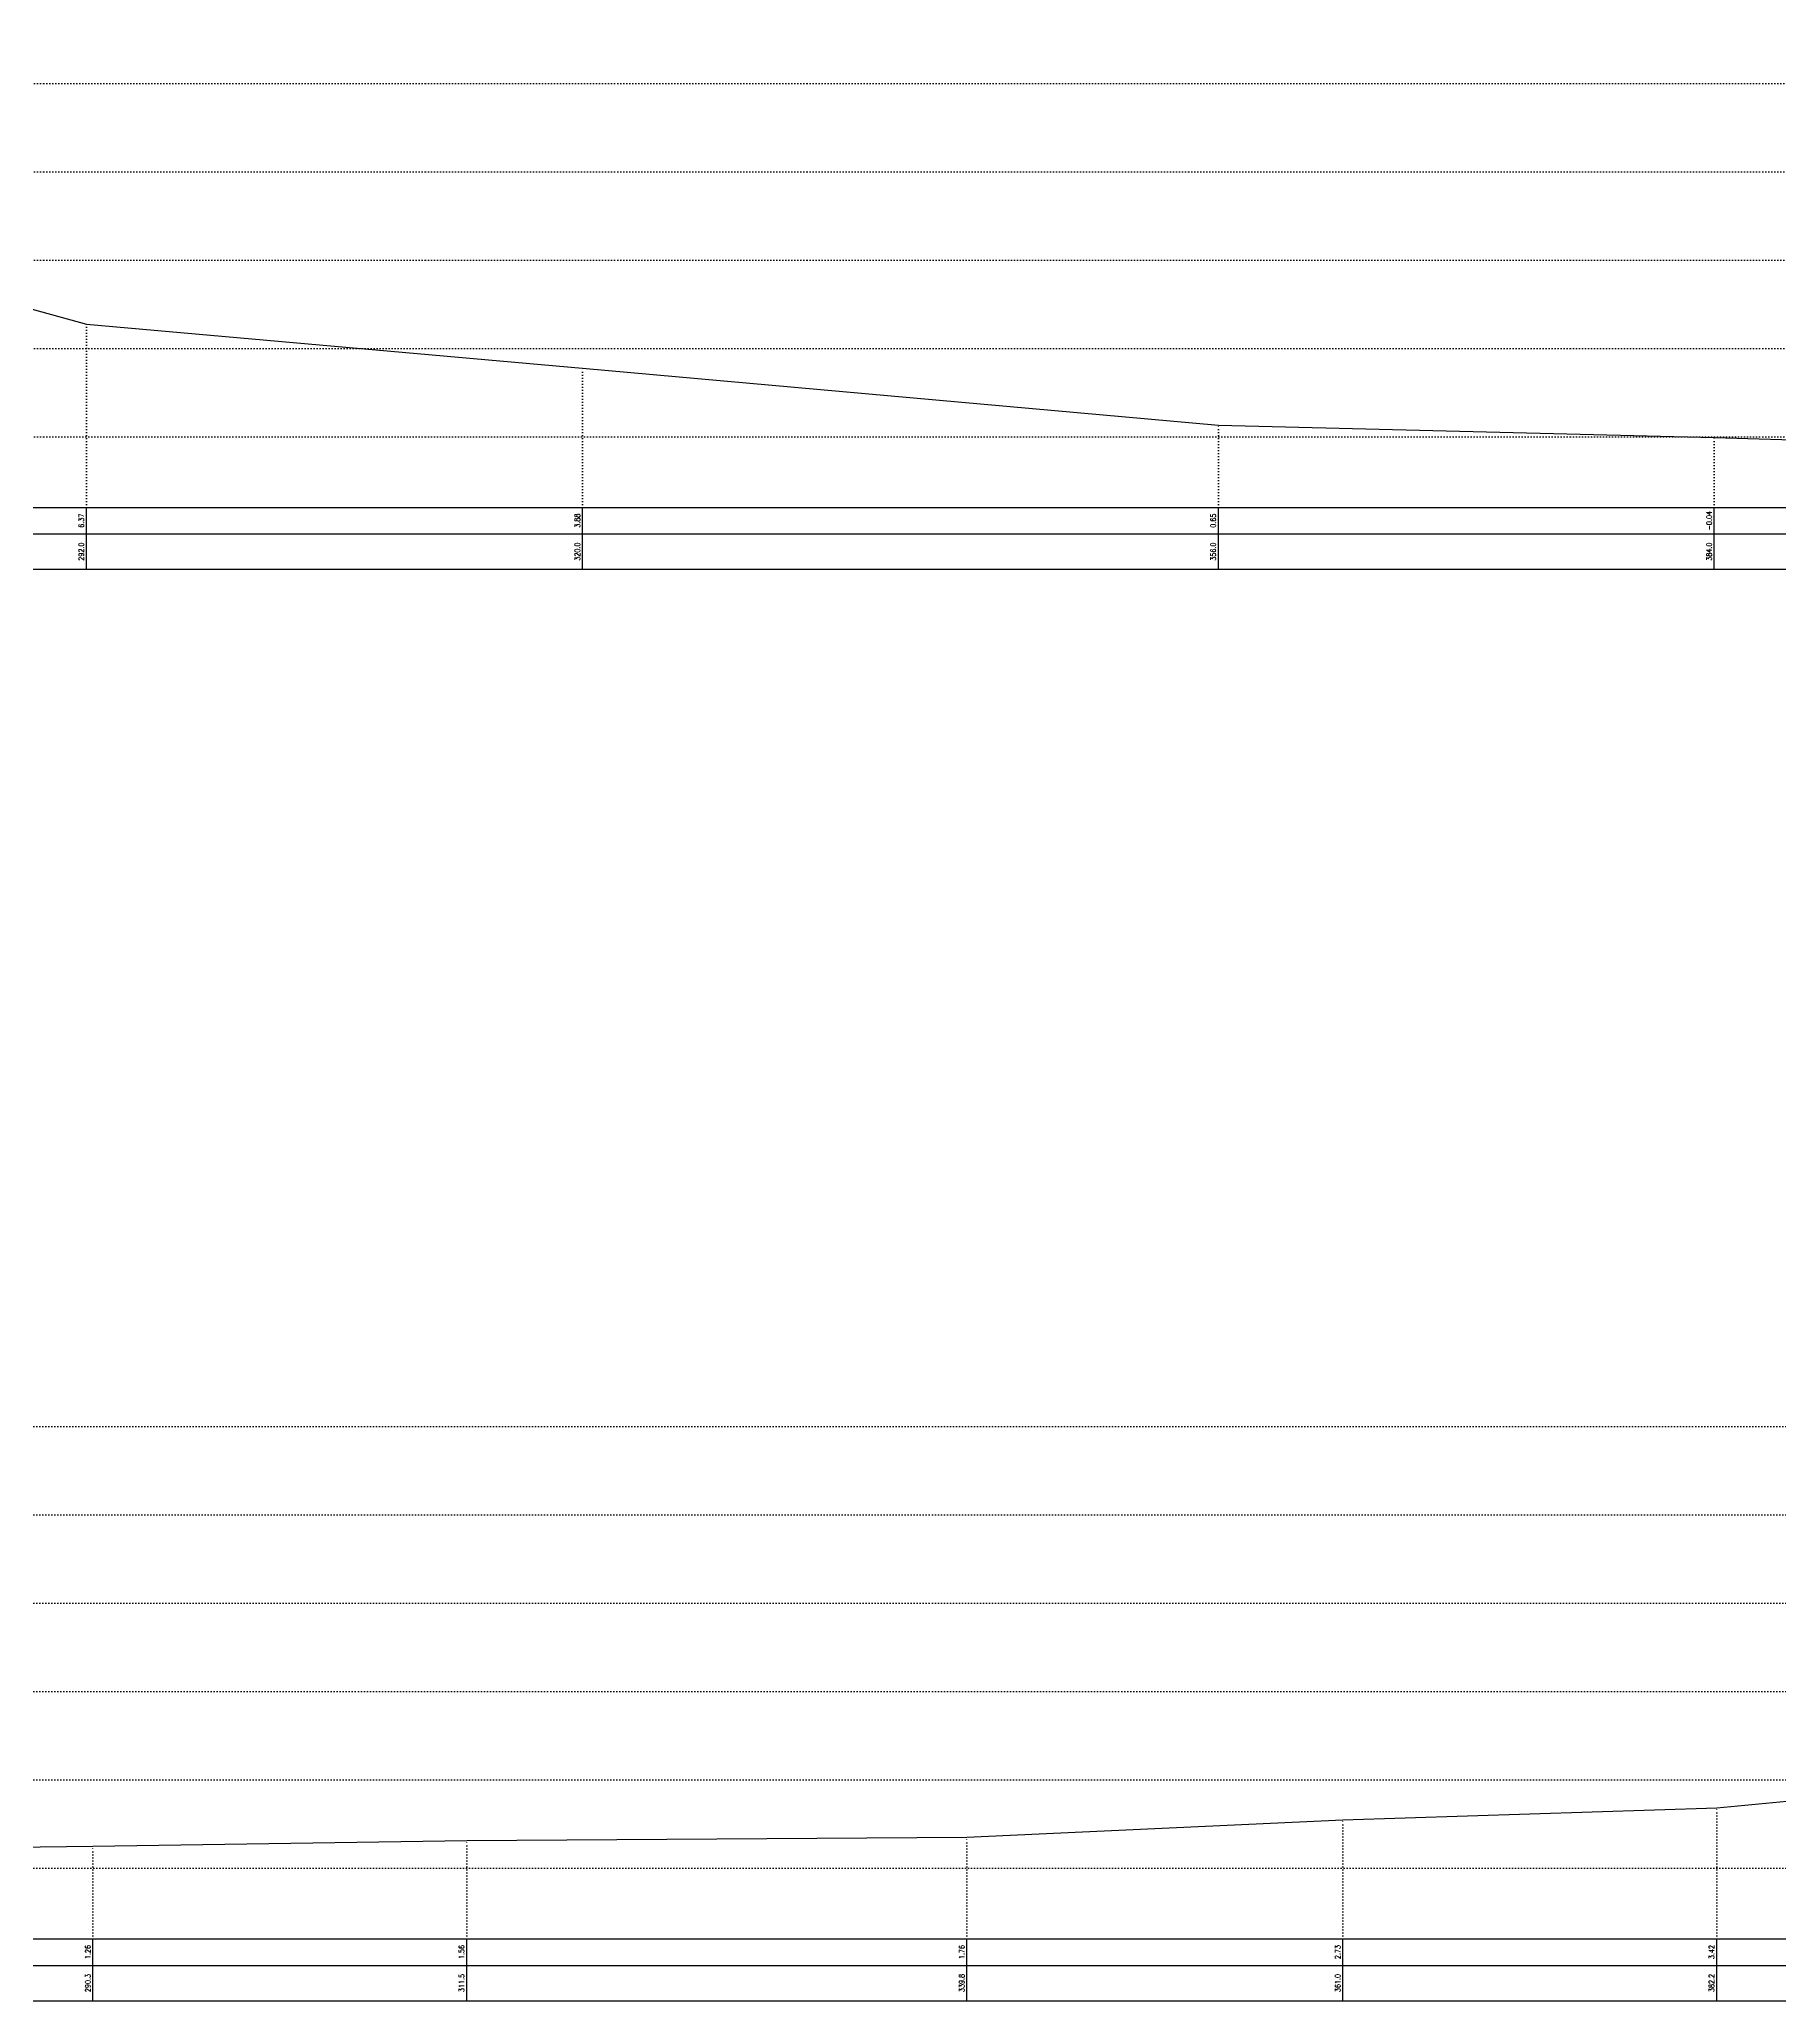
# Model space of a CAD drawing. Extents: x 391415 to 399140, y 3188456 to 3193760.
# Drawn here: x 394353 to 395337, y 3188456 to 3189566 of the extents above; entities that cross this region are included whole.
import ezdxf
from ezdxf.enums import TextEntityAlignment as Align

# ---------------------------------------------------------------- set-up
doc = ezdxf.new("R2010")
doc.units = 0
doc.linetypes.add('X4', pattern=[1.6, 0, -1.6])
for name, color, linetype in [('DMX', 1, 'CONTINUOUS'), ('zdm1', 2, 'CONTINUOUS'), ('ZDMT5', 3, 'CONTINUOUS')]:
    doc.layers.add(name, color=color, linetype=linetype)
doc.styles.add('HZ', font='rs.shx', dxfattribs={"width": 0.8, "bigfont": 'hztxt.shx'})

msp = doc.modelspace()

# ---------------------------------------------------------------- linework, layer by layer
at = {"layer": 'DMX', "linetype": 'Continuous', "flags": 128}
for points in [[(391460, 3189566.5), (391534.8, 3189548.5), (392397.7, 3189547.5), (392746.6, 3189527), (393412, 3189564.9), (393611.3, 3189561.5), (393885.2, 3189518.5), (394161.4, 3189465.5), (394379.6, 3189405.2), (394660.2, 3189380.3), (395019.9, 3189348), (395300.4, 3189341.1), (395580.9, 3189332.7)], [(391479.9, 3188764.6), (391595.6, 3188762.4), (392006.4, 3188765.4), (392299.8, 3188672.4), (392544.9, 3188577.1), (392685, 3188569.6), (392827.7, 3188561.1), (393039.2, 3188547.7), (393322, 3188523.3), (393604.8, 3188544.8), (393817.6, 3188542.6), (394100.4, 3188540.3), (394383.3, 3188543.9), (394594.7, 3188547), (394877.6, 3188549), (395090.3, 3188558.7), (395301.8, 3188565.6), (395444.5, 3188579.1)]]:
    msp.add_lwpolyline(points, dxfattribs=at)
at = {"layer": 'zdm1', "linetype": 'X4'}
for p, q in [((391445, 3189541.5), (399139.6, 3189541.5)), ((391445, 3189491.5), (399139.6, 3189491.5)), ((391445, 3189441.5), (399139.6, 3189441.5)), ((391445, 3189391.5), (399139.6, 3189391.5)), ((391445, 3189341.5), (399139.6, 3189341.5)), ((391464.9, 3188781.4), (396920.8, 3188781.4)), ((391464.9, 3188731.4), (396920.8, 3188731.4)), ((391464.9, 3188681.4), (396920.8, 3188681.4)), ((391464.9, 3188631.4), (396920.8, 3188631.4)), ((391464.9, 3188581.4), (396920.8, 3188581.4)), ((391464.9, 3188531.4), (396920.8, 3188531.4))]:
    msp.add_line(p, q, dxfattribs=at)
at = {"layer": 'zdm1', "linetype": 'Continuous'}
for p, q in [((391460, 3189301.5), (399129.6, 3189301.5)), ((391415, 3189286.5), (399129.6, 3189286.5)), ((391415, 3189266.5), (399129.6, 3189266.5)), ((391479.9, 3188491.4), (396910.8, 3188491.4)), ((391434.9, 3188476.4), (396910.8, 3188476.4)), ((391434.9, 3188456.4), (396910.8, 3188456.4))]:
    msp.add_line(p, q, dxfattribs=at)
at = {"layer": 'ZDMT5', "linetype": 'X4'}
for p, q in [((394379.6, 3189301.5), (394379.6, 3189405.2)), ((394660.2, 3189301.5), (394660.2, 3189380.3)), ((395019.9, 3189301.5), (395019.9, 3189348)), ((395300.4, 3189301.5), (395300.4, 3189341.1)), ((395301.8, 3188491.4), (395301.8, 3188565.6)), ((395090.3, 3188491.4), (395090.3, 3188558.7)), ((394383.3, 3188491.4), (394383.3, 3188543.9)), ((394594.7, 3188491.4), (394594.7, 3188547)), ((394877.6, 3188491.4), (394877.6, 3188549))]:
    msp.add_line(p, q, dxfattribs=at)
at = {"layer": 'ZDMT5', "linetype": 'Continuous'}
for p, q in [((394379.6, 3189266.5), (394379.6, 3189301.5)), ((394660.2, 3189266.5), (394660.2, 3189301.5)), ((395019.9, 3189266.5), (395019.9, 3189301.5)), ((395300.4, 3189266.5), (395300.4, 3189301.5)), ((394383.3, 3188456.4), (394383.3, 3188491.4)), ((394594.7, 3188456.4), (394594.7, 3188491.4)), ((394877.6, 3188456.4), (394877.6, 3188491.4)), ((395090.3, 3188456.4), (395090.3, 3188491.4)), ((395301.8, 3188456.4), (395301.8, 3188491.4))]:
    msp.add_line(p, q, dxfattribs=at)

# ---------------------------------------------------------------- texts
at = {"layer": 'ZDMT5', "linetype": 'Continuous', "style": 'HZ', "width": 0.8}
for s, p in [('-0.04', (395299.9, 3189294)), ('6.37', (394379.1, 3189294)), ('3.88', (394659.7, 3189294)), ('0.65', (395019.4, 3189294)), ('292.0', (394379.1, 3189276.5)), ('320.0', (394659.7, 3189276.5)), ('356.0', (395019.4, 3189276.5)), ('384.0', (395299.9, 3189276.5)), ('1.26', (394382.8, 3188483.9)), ('1.56', (394594.2, 3188483.9)), ('1.76', (394877.1, 3188483.9)), ('2.73', (395089.8, 3188483.9)), ('3.42', (395301.3, 3188483.9)), ('290.3', (394382.8, 3188466.4)), ('311.5', (394594.2, 3188466.4)), ('339.8', (394877.1, 3188466.4)), ('361.0', (395089.8, 3188466.4)), ('382.2', (395301.3, 3188466.4))]:
    msp.add_text(s, height=3, rotation=90, dxfattribs=at).set_placement(p, align=Align.BOTTOM_CENTER)

doc.saveas('drawing.dxf')
